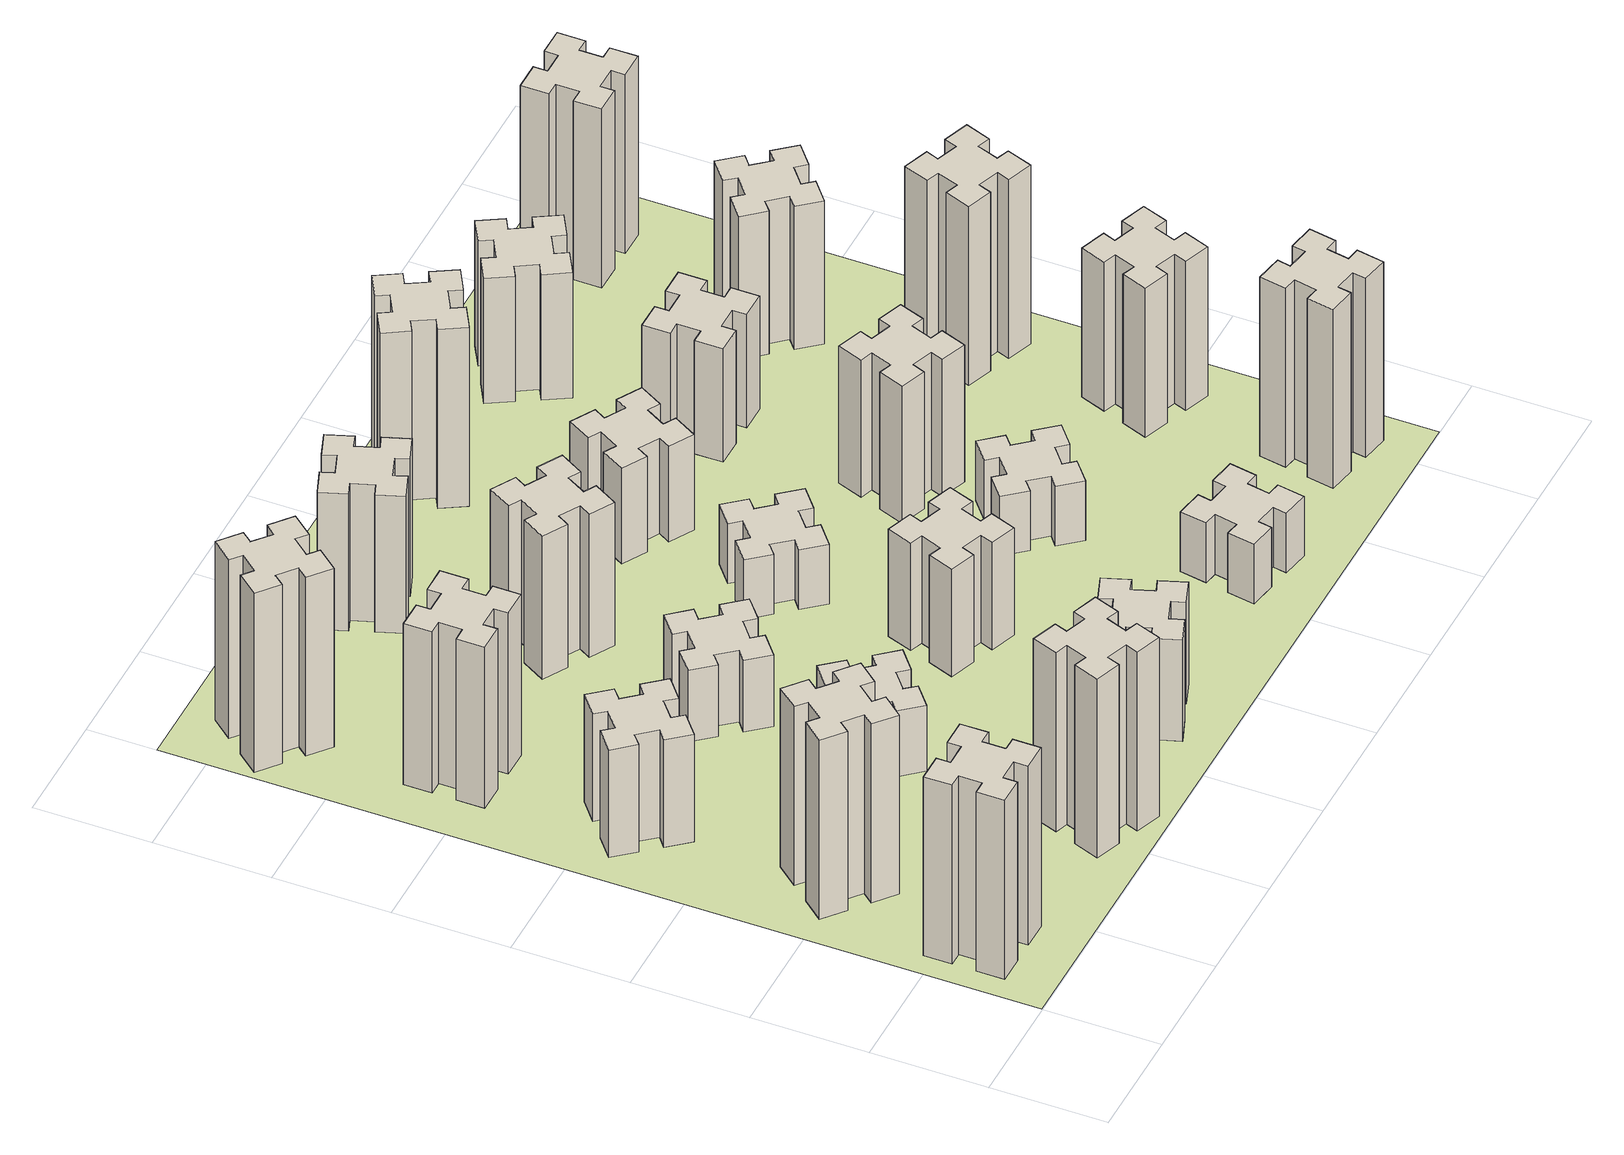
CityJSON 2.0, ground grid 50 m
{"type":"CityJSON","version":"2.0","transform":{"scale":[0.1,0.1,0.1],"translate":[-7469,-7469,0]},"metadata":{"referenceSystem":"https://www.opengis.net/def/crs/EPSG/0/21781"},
"CityObjects":{
"building1":{"type":"Building","attributes":{"class":"1000","function":"1000","usage":"1000","yearOfConstruction":2016,"roofType":"1000","measuredHeight":90,"storeysAboveGround":30,"storeysBelowGround":0},"geometry":[{"type":"Solid","lod":"1","boundaries":[[[[0,1,2,3,4,5,6,7,8,9,10,11,12,13,14,15,16,17,18,19]],[[17,16,20,21]],[[16,15,22,20]],[[15,14,23,22]],[[14,13,24,23]],[[13,12,25,24]],[[12,11,26,25]],[[11,10,27,26]],[[10,9,28,27]],[[9,8,29,28]],[[8,7,30,29]],[[7,6,31,30]],[[6,5,32,31]],[[5,4,33,32]],[[4,3,34,33]],[[3,2,35,34]],[[2,1,36,35]],[[1,0,37,36]],[[0,19,38,37]],[[19,18,39,38]],[[18,17,21,39]],[[24,25,26,27,28,29,30,31,32,33,34,35,36,37,38,39,21,20,22,23]]]]}]},
"building2":{"type":"Building","attributes":{"class":"1000","function":"1000","usage":"1000","yearOfConstruction":2016,"roofType":"1000","measuredHeight":90,"storeysAboveGround":30,"storeysBelowGround":0},"geometry":[{"type":"Solid","lod":"1","boundaries":[[[[40,41,42,43,44,45,46,47,48,49,50,51,52,53,54,55,56,57,58,59]],[[57,56,60,61]],[[56,55,62,60]],[[55,54,63,62]],[[54,53,64,63]],[[53,52,65,64]],[[52,51,66,65]],[[51,50,67,66]],[[50,49,68,67]],[[49,48,69,68]],[[48,47,70,69]],[[47,46,71,70]],[[46,45,72,71]],[[45,44,73,72]],[[44,43,74,73]],[[43,42,75,74]],[[42,41,76,75]],[[41,40,77,76]],[[40,59,78,77]],[[59,58,79,78]],[[58,57,61,79]],[[64,65,66,67,68,69,70,71,72,73,74,75,76,77,78,79,61,60,62,63]]]]}]},
"building3":{"type":"Building","attributes":{"class":"1000","function":"1000","usage":"1000","yearOfConstruction":2016,"roofType":"1000","measuredHeight":54,"storeysAboveGround":30,"storeysBelowGround":0},"geometry":[{"type":"Solid","lod":"1","boundaries":[[[[80,81,82,83,84,85,86,87,88,89,90,91,92,93,94,95,96,97,98,99]],[[97,96,100,101]],[[96,95,102,100]],[[95,94,103,102]],[[94,93,104,103]],[[93,92,105,104]],[[92,91,106,105]],[[91,90,107,106]],[[90,89,108,107]],[[89,88,109,108]],[[88,87,110,109]],[[87,86,111,110]],[[86,85,112,111]],[[85,84,113,112]],[[84,83,114,113]],[[83,82,115,114]],[[82,81,116,115]],[[81,80,117,116]],[[80,99,118,117]],[[99,98,119,118]],[[98,97,101,119]],[[104,105,106,107,108,109,110,111,112,113,114,115,116,117,118,119,101,100,102,103]]]]}]},
"building4":{"type":"Building","attributes":{"class":"1000","function":"1000","usage":"1000","yearOfConstruction":2016,"roofType":"1000","measuredHeight":81,"storeysAboveGround":30,"storeysBelowGround":0},"geometry":[{"type":"Solid","lod":"1","boundaries":[[[[120,121,122,123,124,125,126,127,128,129,130,131,132,133,134,135,136,137,138,139]],[[137,136,140,141]],[[136,135,142,140]],[[135,134,143,142]],[[134,133,144,143]],[[133,132,145,144]],[[132,131,146,145]],[[131,130,147,146]],[[130,129,148,147]],[[129,128,149,148]],[[128,127,150,149]],[[127,126,151,150]],[[126,125,152,151]],[[125,124,153,152]],[[124,123,154,153]],[[123,122,155,154]],[[122,121,156,155]],[[121,120,157,156]],[[120,139,158,157]],[[139,138,159,158]],[[138,137,141,159]],[[144,145,146,147,148,149,150,151,152,153,154,155,156,157,158,159,141,140,142,143]]]]}]},
"building5":{"type":"Building","attributes":{"class":"1000","function":"1000","usage":"1000","yearOfConstruction":2016,"roofType":"1000","measuredHeight":90,"storeysAboveGround":30,"storeysBelowGround":0},"geometry":[{"type":"Solid","lod":"1","boundaries":[[[[160,161,162,163,164,165,166,167,168,169,170,171,172,173,174,175,176,177,178,179]],[[177,176,180,181]],[[176,175,182,180]],[[175,174,183,182]],[[174,173,184,183]],[[173,172,185,184]],[[172,171,186,185]],[[171,170,187,186]],[[170,169,188,187]],[[169,168,189,188]],[[168,167,190,189]],[[167,166,191,190]],[[166,165,192,191]],[[165,164,193,192]],[[164,163,194,193]],[[163,162,195,194]],[[162,161,196,195]],[[161,160,197,196]],[[160,179,198,197]],[[179,178,199,198]],[[178,177,181,199]],[[184,185,186,187,188,189,190,191,192,193,194,195,196,197,198,199,181,180,182,183]]]]}]},
"building6":{"type":"Building","attributes":{"class":"1000","function":"1000","usage":"1000","yearOfConstruction":2016,"roofType":"1000","measuredHeight":90,"storeysAboveGround":30,"storeysBelowGround":0},"geometry":[{"type":"Solid","lod":"1","boundaries":[[[[200,201,202,203,204,205,206,207,208,209,210,211,212,213,214,215,216,217,218,219]],[[217,216,220,221]],[[216,215,222,220]],[[215,214,223,222]],[[214,213,224,223]],[[213,212,225,224]],[[212,211,226,225]],[[211,210,227,226]],[[210,209,228,227]],[[209,208,229,228]],[[208,207,230,229]],[[207,206,231,230]],[[206,205,232,231]],[[205,204,233,232]],[[204,203,234,233]],[[203,202,235,234]],[[202,201,236,235]],[[201,200,237,236]],[[200,219,238,237]],[[219,218,239,238]],[[218,217,221,239]],[[224,225,226,227,228,229,230,231,232,233,234,235,236,237,238,239,221,220,222,223]]]]}]},
"building7":{"type":"Building","attributes":{"class":"1000","function":"1000","usage":"1000","yearOfConstruction":2016,"roofType":"1000","measuredHeight":33,"storeysAboveGround":30,"storeysBelowGround":0},"geometry":[{"type":"Solid","lod":"1","boundaries":[[[[240,241,242,243,244,245,246,247,248,249,250,251,252,253,254,255,256,257,258,259]],[[257,256,260,261]],[[256,255,262,260]],[[255,254,263,262]],[[254,253,264,263]],[[253,252,265,264]],[[252,251,266,265]],[[251,250,267,266]],[[250,249,268,267]],[[249,248,269,268]],[[248,247,270,269]],[[247,246,271,270]],[[246,245,272,271]],[[245,244,273,272]],[[244,243,274,273]],[[243,242,275,274]],[[242,241,276,275]],[[241,240,277,276]],[[240,259,278,277]],[[259,258,279,278]],[[258,257,261,279]],[[264,265,266,267,268,269,270,271,272,273,274,275,276,277,278,279,261,260,262,263]]]]}]},
"building8":{"type":"Building","attributes":{"class":"1000","function":"1000","usage":"1000","yearOfConstruction":2016,"roofType":"1000","measuredHeight":36,"storeysAboveGround":30,"storeysBelowGround":0},"geometry":[{"type":"Solid","lod":"1","boundaries":[[[[280,281,282,283,284,285,286,287,288,289,290,291,292,293,294,295,296,297,298,299]],[[297,296,300,301]],[[296,295,302,300]],[[295,294,303,302]],[[294,293,304,303]],[[293,292,305,304]],[[292,291,306,305]],[[291,290,307,306]],[[290,289,308,307]],[[289,288,309,308]],[[288,287,310,309]],[[287,286,311,310]],[[286,285,312,311]],[[285,284,313,312]],[[284,283,314,313]],[[283,282,315,314]],[[282,281,316,315]],[[281,280,317,316]],[[280,299,318,317]],[[299,298,319,318]],[[298,297,301,319]],[[304,305,306,307,308,309,310,311,312,313,314,315,316,317,318,319,301,300,302,303]]]]}]},
"building9":{"type":"Building","attributes":{"class":"1000","function":"1000","usage":"1000","yearOfConstruction":2016,"roofType":"1000","measuredHeight":51,"storeysAboveGround":30,"storeysBelowGround":0},"geometry":[{"type":"Solid","lod":"1","boundaries":[[[[320,321,322,323,324,325,326,327,328,329,330,331,332,333,334,335,336,337,338,339]],[[337,336,340,341]],[[336,335,342,340]],[[335,334,343,342]],[[334,333,344,343]],[[333,332,345,344]],[[332,331,346,345]],[[331,330,347,346]],[[330,329,348,347]],[[329,328,349,348]],[[328,327,350,349]],[[327,326,351,350]],[[326,325,352,351]],[[325,324,353,352]],[[324,323,354,353]],[[323,322,355,354]],[[322,321,356,355]],[[321,320,357,356]],[[320,339,358,357]],[[339,338,359,358]],[[338,337,341,359]],[[344,345,346,347,348,349,350,351,352,353,354,355,356,357,358,359,341,340,342,343]]]]}]},
"building10":{"type":"Building","attributes":{"class":"1000","function":"1000","usage":"1000","yearOfConstruction":2016,"roofType":"1000","measuredHeight":72,"storeysAboveGround":30,"storeysBelowGround":0},"geometry":[{"type":"Solid","lod":"1","boundaries":[[[[360,361,362,363,364,365,366,367,368,369,370,371,372,373,374,375,376,377,378,379]],[[377,376,380,381]],[[376,375,382,380]],[[375,374,383,382]],[[374,373,384,383]],[[373,372,385,384]],[[372,371,386,385]],[[371,370,387,386]],[[370,369,388,387]],[[369,368,389,388]],[[368,367,390,389]],[[367,366,391,390]],[[366,365,392,391]],[[365,364,393,392]],[[364,363,394,393]],[[363,362,395,394]],[[362,361,396,395]],[[361,360,397,396]],[[360,379,398,397]],[[379,378,399,398]],[[378,377,381,399]],[[384,385,386,387,388,389,390,391,392,393,394,395,396,397,398,399,381,380,382,383]]]]}]},
"building11":{"type":"Building","attributes":{"class":"1000","function":"1000","usage":"1000","yearOfConstruction":2016,"roofType":"1000","measuredHeight":69,"storeysAboveGround":30,"storeysBelowGround":0},"geometry":[{"type":"Solid","lod":"1","boundaries":[[[[400,401,402,403,404,405,406,407,408,409,410,411,412,413,414,415,416,417,418,419]],[[417,416,420,421]],[[416,415,422,420]],[[415,414,423,422]],[[414,413,424,423]],[[413,412,425,424]],[[412,411,426,425]],[[411,410,427,426]],[[410,409,428,427]],[[409,408,429,428]],[[408,407,430,429]],[[407,406,431,430]],[[406,405,432,431]],[[405,404,433,432]],[[404,403,434,433]],[[403,402,435,434]],[[402,401,436,435]],[[401,400,437,436]],[[400,419,438,437]],[[419,418,439,438]],[[418,417,421,439]],[[424,425,426,427,428,429,430,431,432,433,434,435,436,437,438,439,421,420,422,423]]]]}]},
"building12":{"type":"Building","attributes":{"class":"1000","function":"1000","usage":"1000","yearOfConstruction":2016,"roofType":"1000","measuredHeight":54,"storeysAboveGround":30,"storeysBelowGround":0},"geometry":[{"type":"Solid","lod":"1","boundaries":[[[[440,441,442,443,444,445,446,447,448,449,450,451,452,453,454,455,456,457,458,459]],[[457,456,460,461]],[[456,455,462,460]],[[455,454,463,462]],[[454,453,464,463]],[[453,452,465,464]],[[452,451,466,465]],[[451,450,467,466]],[[450,449,468,467]],[[449,448,469,468]],[[448,447,470,469]],[[447,446,471,470]],[[446,445,472,471]],[[445,444,473,472]],[[444,443,474,473]],[[443,442,475,474]],[[442,441,476,475]],[[441,440,477,476]],[[440,459,478,477]],[[459,458,479,478]],[[458,457,461,479]],[[464,465,466,467,468,469,470,471,472,473,474,475,476,477,478,479,461,460,462,463]]]]}]},
"building13":{"type":"Building","attributes":{"class":"1000","function":"1000","usage":"1000","yearOfConstruction":2016,"roofType":"1000","measuredHeight":30,"storeysAboveGround":30,"storeysBelowGround":0},"geometry":[{"type":"Solid","lod":"1","boundaries":[[[[480,481,482,483,484,485,486,487,488,489,490,491,492,493,494,495,496,497,498,499]],[[497,496,500,501]],[[496,495,502,500]],[[495,494,503,502]],[[494,493,504,503]],[[493,492,505,504]],[[492,491,506,505]],[[491,490,507,506]],[[490,489,508,507]],[[489,488,509,508]],[[488,487,510,509]],[[487,486,511,510]],[[486,485,512,511]],[[485,484,513,512]],[[484,483,514,513]],[[483,482,515,514]],[[482,481,516,515]],[[481,480,517,516]],[[480,499,518,517]],[[499,498,519,518]],[[498,497,501,519]],[[504,505,506,507,508,509,510,511,512,513,514,515,516,517,518,519,501,500,502,503]]]]}]},
"building14":{"type":"Building","attributes":{"class":"1000","function":"1000","usage":"1000","yearOfConstruction":2016,"roofType":"1000","measuredHeight":48,"storeysAboveGround":30,"storeysBelowGround":0},"geometry":[{"type":"Solid","lod":"1","boundaries":[[[[520,521,522,523,524,525,526,527,528,529,530,531,532,533,534,535,536,537,538,539]],[[537,536,540,541]],[[536,535,542,540]],[[535,534,543,542]],[[534,533,544,543]],[[533,532,545,544]],[[532,531,546,545]],[[531,530,547,546]],[[530,529,548,547]],[[529,528,549,548]],[[528,527,550,549]],[[527,526,551,550]],[[526,525,552,551]],[[525,524,553,552]],[[524,523,554,553]],[[523,522,555,554]],[[522,521,556,555]],[[521,520,557,556]],[[520,539,558,557]],[[539,538,559,558]],[[538,537,541,559]],[[544,545,546,547,548,549,550,551,552,553,554,555,556,557,558,559,541,540,542,543]]]]}]},
"building15":{"type":"Building","attributes":{"class":"1000","function":"1000","usage":"1000","yearOfConstruction":2016,"roofType":"1000","measuredHeight":30,"storeysAboveGround":30,"storeysBelowGround":0},"geometry":[{"type":"Solid","lod":"1","boundaries":[[[[560,561,562,563,564,565,566,567,568,569,570,571,572,573,574,575,576,577,578,579]],[[577,576,580,581]],[[576,575,582,580]],[[575,574,583,582]],[[574,573,584,583]],[[573,572,585,584]],[[572,571,586,585]],[[571,570,587,586]],[[570,569,588,587]],[[569,568,589,588]],[[568,567,590,589]],[[567,566,591,590]],[[566,565,592,591]],[[565,564,593,592]],[[564,563,594,593]],[[563,562,595,594]],[[562,561,596,595]],[[561,560,597,596]],[[560,579,598,597]],[[579,578,599,598]],[[578,577,581,599]],[[584,585,586,587,588,589,590,591,592,593,594,595,596,597,598,599,581,580,582,583]]]]}]},
"building16":{"type":"Building","attributes":{"class":"1000","function":"1000","usage":"1000","yearOfConstruction":2016,"roofType":"1000","measuredHeight":90,"storeysAboveGround":30,"storeysBelowGround":0},"geometry":[{"type":"Solid","lod":"1","boundaries":[[[[600,601,602,603,604,605,606,607,608,609,610,611,612,613,614,615,616,617,618,619]],[[617,616,620,621]],[[616,615,622,620]],[[615,614,623,622]],[[614,613,624,623]],[[613,612,625,624]],[[612,611,626,625]],[[611,610,627,626]],[[610,609,628,627]],[[609,608,629,628]],[[608,607,630,629]],[[607,606,631,630]],[[606,605,632,631]],[[605,604,633,632]],[[604,603,634,633]],[[603,602,635,634]],[[602,601,636,635]],[[601,600,637,636]],[[600,619,638,637]],[[619,618,639,638]],[[618,617,621,639]],[[624,625,626,627,628,629,630,631,632,633,634,635,636,637,638,639,621,620,622,623]]]]}]},
"building17":{"type":"Building","attributes":{"class":"1000","function":"1000","usage":"1000","yearOfConstruction":2016,"roofType":"1000","measuredHeight":30,"storeysAboveGround":30,"storeysBelowGround":0},"geometry":[{"type":"Solid","lod":"1","boundaries":[[[[640,641,642,643,644,645,646,647,648,649,650,651,652,653,654,655,656,657,658,659]],[[657,656,660,661]],[[656,655,662,660]],[[655,654,663,662]],[[654,653,664,663]],[[653,652,665,664]],[[652,651,666,665]],[[651,650,667,666]],[[650,649,668,667]],[[649,648,669,668]],[[648,647,670,669]],[[647,646,671,670]],[[646,645,672,671]],[[645,644,673,672]],[[644,643,674,673]],[[643,642,675,674]],[[642,641,676,675]],[[641,640,677,676]],[[640,659,678,677]],[[659,658,679,678]],[[658,657,661,679]],[[664,665,666,667,668,669,670,671,672,673,674,675,676,677,678,679,661,660,662,663]]]]}]},
"building18":{"type":"Building","attributes":{"class":"1000","function":"1000","usage":"1000","yearOfConstruction":2016,"roofType":"1000","measuredHeight":69,"storeysAboveGround":30,"storeysBelowGround":0},"geometry":[{"type":"Solid","lod":"1","boundaries":[[[[680,681,682,683,684,685,686,687,688,689,690,691,692,693,694,695,696,697,698,699]],[[697,696,700,701]],[[696,695,702,700]],[[695,694,703,702]],[[694,693,704,703]],[[693,692,705,704]],[[692,691,706,705]],[[691,690,707,706]],[[690,689,708,707]],[[689,688,709,708]],[[688,687,710,709]],[[687,686,711,710]],[[686,685,712,711]],[[685,684,713,712]],[[684,683,714,713]],[[683,682,715,714]],[[682,681,716,715]],[[681,680,717,716]],[[680,699,718,717]],[[699,698,719,718]],[[698,697,701,719]],[[704,705,706,707,708,709,710,711,712,713,714,715,716,717,718,719,701,700,702,703]]]]}]},
"building19":{"type":"Building","attributes":{"class":"1000","function":"1000","usage":"1000","yearOfConstruction":2016,"roofType":"1000","measuredHeight":57,"storeysAboveGround":30,"storeysBelowGround":0},"geometry":[{"type":"Solid","lod":"1","boundaries":[[[[720,721,722,723,724,725,726,727,728,729,730,731,732,733,734,735,736,737,738,739]],[[737,736,740,741]],[[736,735,742,740]],[[735,734,743,742]],[[734,733,744,743]],[[733,732,745,744]],[[732,731,746,745]],[[731,730,747,746]],[[730,729,748,747]],[[729,728,749,748]],[[728,727,750,749]],[[727,726,751,750]],[[726,725,752,751]],[[725,724,753,752]],[[724,723,754,753]],[[723,722,755,754]],[[722,721,756,755]],[[721,720,757,756]],[[720,739,758,757]],[[739,738,759,758]],[[738,737,741,759]],[[744,745,746,747,748,749,750,751,752,753,754,755,756,757,758,759,741,740,742,743]]]]}]},
"building20":{"type":"Building","attributes":{"class":"1000","function":"1000","usage":"1000","yearOfConstruction":2016,"roofType":"1000","measuredHeight":90,"storeysAboveGround":30,"storeysBelowGround":0},"geometry":[{"type":"Solid","lod":"1","boundaries":[[[[760,761,762,763,764,765,766,767,768,769,770,771,772,773,774,775,776,777,778,779]],[[777,776,780,781]],[[776,775,782,780]],[[775,774,783,782]],[[774,773,784,783]],[[773,772,785,784]],[[772,771,786,785]],[[771,770,787,786]],[[770,769,788,787]],[[769,768,789,788]],[[768,767,790,789]],[[767,766,791,790]],[[766,765,792,791]],[[765,764,793,792]],[[764,763,794,793]],[[763,762,795,794]],[[762,761,796,795]],[[761,760,797,796]],[[760,779,798,797]],[[779,778,799,798]],[[778,777,781,799]],[[784,785,786,787,788,789,790,791,792,793,794,795,796,797,798,799,781,780,782,783]]]]}]},
"building21":{"type":"Building","attributes":{"class":"1000","function":"1000","usage":"1000","yearOfConstruction":2016,"roofType":"1000","measuredHeight":63,"storeysAboveGround":30,"storeysBelowGround":0},"geometry":[{"type":"Solid","lod":"1","boundaries":[[[[800,801,802,803,804,805,806,807,808,809,810,811,812,813,814,815,816,817,818,819]],[[817,816,820,821]],[[816,815,822,820]],[[815,814,823,822]],[[814,813,824,823]],[[813,812,825,824]],[[812,811,826,825]],[[811,810,827,826]],[[810,809,828,827]],[[809,808,829,828]],[[808,807,830,829]],[[807,806,831,830]],[[806,805,832,831]],[[805,804,833,832]],[[804,803,834,833]],[[803,802,835,834]],[[802,801,836,835]],[[801,800,837,836]],[[800,819,838,837]],[[819,818,839,838]],[[818,817,821,839]],[[824,825,826,827,828,829,830,831,832,833,834,835,836,837,838,839,821,820,822,823]]]]}]},
"building22":{"type":"Building","attributes":{"class":"1000","function":"1000","usage":"1000","yearOfConstruction":2016,"roofType":"1000","measuredHeight":75,"storeysAboveGround":30,"storeysBelowGround":0},"geometry":[{"type":"Solid","lod":"1","boundaries":[[[[840,841,842,843,844,845,846,847,848,849,850,851,852,853,854,855,856,857,858,859]],[[857,856,860,861]],[[856,855,862,860]],[[855,854,863,862]],[[854,853,864,863]],[[853,852,865,864]],[[852,851,866,865]],[[851,850,867,866]],[[850,849,868,867]],[[849,848,869,868]],[[848,847,870,869]],[[847,846,871,870]],[[846,845,872,871]],[[845,844,873,872]],[[844,843,874,873]],[[843,842,875,874]],[[842,841,876,875]],[[841,840,877,876]],[[840,859,878,877]],[[859,858,879,878]],[[858,857,861,879]],[[864,865,866,867,868,869,870,871,872,873,874,875,876,877,878,879,861,860,862,863]]]]}]},
"building23":{"type":"Building","attributes":{"class":"1000","function":"1000","usage":"1000","yearOfConstruction":2016,"roofType":"1000","measuredHeight":90,"storeysAboveGround":30,"storeysBelowGround":0},"geometry":[{"type":"Solid","lod":"1","boundaries":[[[[880,881,882,883,884,885,886,887,888,889,890,891,892,893,894,895,896,897,898,899]],[[897,896,900,901]],[[896,895,902,900]],[[895,894,903,902]],[[894,893,904,903]],[[893,892,905,904]],[[892,891,906,905]],[[891,890,907,906]],[[890,889,908,907]],[[889,888,909,908]],[[888,887,910,909]],[[887,886,911,910]],[[886,885,912,911]],[[885,884,913,912]],[[884,883,914,913]],[[883,882,915,914]],[[882,881,916,915]],[[881,880,917,916]],[[880,899,918,917]],[[899,898,919,918]],[[898,897,901,919]],[[904,905,906,907,908,909,910,911,912,913,914,915,916,917,918,919,901,900,902,903]]]]}]},
"building24":{"type":"Building","attributes":{"class":"1000","function":"1000","usage":"1000","yearOfConstruction":2016,"roofType":"1000","measuredHeight":72,"storeysAboveGround":30,"storeysBelowGround":0},"geometry":[{"type":"Solid","lod":"1","boundaries":[[[[920,921,922,923,924,925,926,927,928,929,930,931,932,933,934,935,936,937,938,939]],[[937,936,940,941]],[[936,935,942,940]],[[935,934,943,942]],[[934,933,944,943]],[[933,932,945,944]],[[932,931,946,945]],[[931,930,947,946]],[[930,929,948,947]],[[929,928,949,948]],[[928,927,950,949]],[[927,926,951,950]],[[926,925,952,951]],[[925,924,953,952]],[[924,923,954,953]],[[923,922,955,954]],[[922,921,956,955]],[[921,920,957,956]],[[920,939,958,957]],[[939,938,959,958]],[[938,937,941,959]],[[944,945,946,947,948,949,950,951,952,953,954,955,956,957,958,959,941,940,942,943]]]]}]},
"building25":{"type":"Building","attributes":{"class":"1000","function":"1000","usage":"1000","yearOfConstruction":2016,"roofType":"1000","measuredHeight":90,"storeysAboveGround":30,"storeysBelowGround":0},"geometry":[{"type":"Solid","lod":"1","boundaries":[[[[960,961,962,963,964,965,966,967,968,969,970,971,972,973,974,975,976,977,978,979]],[[977,976,980,981]],[[976,975,982,980]],[[975,974,983,982]],[[974,973,984,983]],[[973,972,985,984]],[[972,971,986,985]],[[971,970,987,986]],[[970,969,988,987]],[[969,968,989,988]],[[968,967,990,989]],[[967,966,991,990]],[[966,965,992,991]],[[965,964,993,992]],[[964,963,994,993]],[[963,962,995,994]],[[962,961,996,995]],[[961,960,997,996]],[[960,979,998,997]],[[979,978,999,998]],[[978,977,981,999]],[[984,985,986,987,988,989,990,991,992,993,994,995,996,997,998,999,981,980,982,983]]]]}]},
"landuse1":{"type":"LandUse","attributes":{"name":"plot1","function":"1010"},"geometry":[{"type":"MultiSurface","lod":"1","boundaries":[[[1000,1001,1002,1003]]]}]}
},
"vertices":[
[165,425,0],[165,325,0],[105,325,0],[105,205,0],[225,205,0],[225,265,0],[325,265,0],[325,205,0],[445,205,0],[445,325,0],[385,325,0],[385,425,0],[445,425,0],[445,545,0],[325,545,0],[325,485,0],[225,485,0],[225,545,0],[105,545,0],[105,425,0],[225,485,900],[225,545,900],[325,485,900],[325,545,900],[445,545,900],[445,425,900],[385,425,900],[385,325,900],[445,325,900],[445,205,900],[325,205,900],[325,265,900],[225,265,900],[225,205,900],[105,205,900],[105,325,900],[165,325,900],[165,425,900],[105,425,900],[105,545,900],
[484,1067,0],[408,1132,0],[446,1178,0],[354,1255,0],[277,1163,0],[323,1124,0],[259,1048,0],[213,1086,0],[136,994,0],[228,917,0],[266,963,0],[343,899,0],[304,853,0],[396,776,0],[473,868,0],[427,906,0],[492,983,0],[538,944,0],[615,1036,0],[523,1113,0],[492,983,900],[538,944,900],[427,906,900],[473,868,900],[396,776,900],[304,853,900],[343,899,900],[266,963,900],[228,917,900],[136,994,900],[213,1086,900],[259,1048,900],[323,1124,900],[277,1163,900],[354,1255,900],[446,1178,900],[408,1132,900],[484,1067,900],[523,1113,900],[615,1036,900],
[492,1888,0],[427,1964,0],[473,2003,0],[396,2095,0],[304,2018,0],[343,1972,0],[266,1907,0],[228,1953,0],[136,1876,0],[213,1784,0],[259,1823,0],[323,1746,0],[277,1708,0],[354,1616,0],[446,1693,0],[408,1739,0],[484,1803,0],[523,1757,0],[615,1834,0],[538,1926,0],[484,1803,540],[523,1757,540],[408,1739,540],[446,1693,540],[354,1616,540],[277,1708,540],[323,1746,540],[259,1823,540],[213,1784,540],[136,1876,540],[228,1953,540],[266,1907,540],[343,1972,540],[304,2018,540],[396,2095,540],[473,2003,540],[427,1964,540],[492,1888,540],[538,1926,540],[615,1834,540],
[485,2545,0],[485,2645,0],[545,2645,0],[545,2765,0],[425,2765,0],[425,2705,0],[325,2705,0],[325,2765,0],[205,2765,0],[205,2645,0],[265,2645,0],[265,2545,0],[205,2545,0],[205,2425,0],[325,2425,0],[325,2485,0],[425,2485,0],[425,2425,0],[545,2425,0],[545,2545,0],[425,2485,810],[425,2425,810],[325,2485,810],[325,2425,810],[205,2425,810],[205,2545,810],[265,2545,810],[265,2645,810],[205,2645,810],[205,2765,810],[325,2765,810],[325,2705,810],[425,2705,810],[425,2765,810],[545,2765,810],[545,2645,810],[485,2645,810],[485,2545,810],[545,2545,810],[545,2425,810],
[1029,360,0],[995,266,0],[939,287,0],[897,174,0],[1010,133,0],[1031,189,0],[1125,155,0],[1104,99,0],[1217,57,0],[1258,170,0],[1202,191,0],[1236,285,0],[1292,264,0],[1333,377,0],[1220,418,0],[1200,362,0],[1106,396,0],[1127,452,0],[1014,493,0],[973,380,0],[1106,396,900],[1127,452,900],[1200,362,900],[1220,418,900],[1333,377,900],[1292,264,900],[1236,285,900],[1202,191,900],[1258,170,900],[1217,57,900],[1104,99,900],[1125,155,900],[1031,189,900],[1010,133,900],[897,174,900],[939,287,900],[995,266,900],[1029,360,900],[973,380,900],[1014,493,900],
[384,3387,0],[308,3452,0],[346,3498,0],[254,3575,0],[177,3483,0],[223,3444,0],[159,3368,0],[113,3406,0],[36,3314,0],[128,3237,0],[166,3283,0],[243,3219,0],[204,3173,0],[296,3096,0],[373,3188,0],[327,3226,0],[392,3303,0],[438,3264,0],[515,3356,0],[423,3433,0],[392,3303,900],[438,3264,900],[327,3226,900],[373,3188,900],[296,3096,900],[204,3173,900],[243,3219,900],[166,3283,900],[128,3237,900],[36,3314,900],[113,3406,900],[159,3368,900],[223,3444,900],[177,3483,900],[254,3575,900],[346,3498,900],[308,3452,900],[384,3387,900],[423,3433,900],[515,3356,900],
[1083,1332,0],[1006,1267,0],[968,1313,0],[876,1236,0],[953,1144,0],[999,1183,0],[1063,1106,0],[1017,1068,0],[1094,976,0],[1186,1053,0],[1148,1099,0],[1224,1163,0],[1263,1117,0],[1355,1194,0],[1278,1286,0],[1232,1248,0],[1167,1324,0],[1213,1363,0],[1136,1455,0],[1044,1378,0],[1167,1324,330],[1213,1363,330],[1232,1248,330],[1278,1286,330],[1355,1194,330],[1263,1117,330],[1224,1163,330],[1148,1099,330],[1186,1053,330],[1094,976,330],[1017,1068,330],[1063,1106,330],[999,1183,330],[953,1144,330],[876,1236,330],[968,1313,330],[1006,1267,330],[1083,1332,330],[1044,1378,330],[1136,1455,330],
[1083,1972,0],[1006,1907,0],[968,1953,0],[876,1876,0],[953,1784,0],[999,1823,0],[1063,1746,0],[1017,1708,0],[1094,1616,0],[1186,1693,0],[1148,1739,0],[1224,1803,0],[1263,1757,0],[1355,1834,0],[1278,1926,0],[1232,1888,0],[1167,1964,0],[1213,2003,0],[1136,2095,0],[1044,2018,0],[1167,1964,360],[1213,2003,360],[1232,1888,360],[1278,1926,360],[1355,1834,360],[1263,1757,360],[1224,1803,360],[1148,1739,360],[1186,1693,360],[1094,1616,360],[1017,1708,360],[1063,1746,360],[999,1823,360],[953,1784,360],[876,1876,360],[968,1953,360],[1006,1907,360],[1083,1972,360],[1044,2018,360],[1136,2095,360],
[1765,496,0],[1671,462,0],[1650,518,0],[1537,477,0],[1579,364,0],[1635,385,0],[1669,291,0],[1613,270,0],[1654,157,0],[1767,199,0],[1746,255,0],[1840,289,0],[1860,233,0],[1973,274,0],[1932,387,0],[1876,366,0],[1842,460,0],[1898,480,0],[1857,593,0],[1744,552,0],[1842,460,510],[1898,480,510],[1876,366,510],[1932,387,510],[1973,274,510],[1860,233,510],[1840,289,510],[1746,255,510],[1767,199,510],[1654,157,510],[1613,270,510],[1669,291,510],[1635,385,510],[1579,364,510],[1537,477,510],[1650,518,510],[1671,462,510],[1765,496,510],[1744,552,510],[1857,593,510],
[1314,2666,0],[1227,2716,0],[1257,2768,0],[1153,2828,0],[1093,2724,0],[1145,2694,0],[1095,2607,0],[1043,2637,0],[983,2533,0],[1087,2473,0],[1117,2525,0],[1204,2475,0],[1174,2423,0],[1278,2363,0],[1338,2467,0],[1286,2497,0],[1336,2584,0],[1388,2554,0],[1448,2658,0],[1344,2718,0],[1336,2584,720],[1388,2554,720],[1286,2497,720],[1338,2467,720],[1278,2363,720],[1174,2423,720],[1204,2475,720],[1117,2525,720],[1087,2473,720],[983,2533,720],[1043,2637,720],[1095,2607,720],[1145,2694,720],[1093,2724,720],[1153,2828,720],[1257,2768,720],[1227,2716,720],[1314,2666,720],[1344,2718,720],[1448,2658,720],
[1125,3456,0],[1031,3422,0],[1010,3478,0],[897,3437,0],[939,3324,0],[995,3345,0],[1029,3251,0],[973,3230,0],[1014,3117,0],[1127,3159,0],[1106,3215,0],[1200,3249,0],[1220,3193,0],[1333,3234,0],[1292,3347,0],[1236,3326,0],[1202,3420,0],[1258,3440,0],[1217,3553,0],[1104,3512,0],[1202,3420,690],[1258,3440,690],[1236,3326,690],[1292,3347,690],[1333,3234,690],[1220,3193,690],[1200,3249,690],[1106,3215,690],[1127,3159,690],[1014,3117,690],[973,3230,690],[1029,3251,690],[995,3345,690],[939,3324,690],[897,3437,690],[1010,3478,690],[1031,3422,690],[1125,3456,690],[1104,3512,690],[1217,3553,690],
[1769,1300,0],[1735,1206,0],[1679,1227,0],[1637,1114,0],[1750,1073,0],[1771,1129,0],[1865,1095,0],[1844,1039,0],[1957,997,0],[1998,1110,0],[1942,1131,0],[1976,1225,0],[2032,1204,0],[2073,1317,0],[1960,1358,0],[1940,1302,0],[1846,1336,0],[1867,1392,0],[1754,1433,0],[1713,1320,0],[1846,1336,540],[1867,1392,540],[1940,1302,540],[1960,1358,540],[2073,1317,540],[2032,1204,540],[1976,1225,540],[1942,1131,540],[1998,1110,540],[1957,997,540],[1844,1039,540],[1865,1095,540],[1771,1129,540],[1750,1073,540],[1637,1114,540],[1679,1227,540],[1735,1206,540],[1769,1300,540],[1713,1320,540],[1754,1433,540],
[1972,1988,0],[1907,2064,0],[1953,2103,0],[1876,2195,0],[1784,2118,0],[1823,2072,0],[1746,2007,0],[1708,2053,0],[1616,1976,0],[1693,1884,0],[1739,1923,0],[1803,1846,0],[1757,1808,0],[1834,1716,0],[1926,1793,0],[1888,1839,0],[1964,1903,0],[2003,1857,0],[2095,1934,0],[2018,2026,0],[1964,1903,300],[2003,1857,300],[1888,1839,300],[1926,1793,300],[1834,1716,300],[1757,1808,300],[1803,1846,300],[1739,1923,300],[1693,1884,300],[1616,1976,300],[1708,2053,300],[1746,2007,300],[1823,2072,300],[1784,2118,300],[1876,2195,300],[1953,2103,300],[1907,2064,300],[1972,1988,300],[2018,2026,300],[2095,1934,300],
[2026,2497,0],[2076,2584,0],[2128,2554,0],[2188,2658,0],[2084,2718,0],[2054,2666,0],[1967,2716,0],[1997,2768,0],[1893,2828,0],[1833,2724,0],[1885,2694,0],[1835,2607,0],[1783,2637,0],[1723,2533,0],[1827,2473,0],[1857,2525,0],[1944,2475,0],[1914,2423,0],[2018,2363,0],[2078,2467,0],[1944,2475,480],[1914,2423,480],[1857,2525,480],[1827,2473,480],[1723,2533,480],[1783,2637,480],[1835,2607,480],[1885,2694,480],[1833,2724,480],[1893,2828,480],[1997,2768,480],[1967,2716,480],[2054,2666,480],[2084,2718,480],[2188,2658,480],[2128,2554,480],[2076,2584,480],[2026,2497,480],[2078,2467,480],[2018,2363,480],
[2596,444,0],[2578,345,0],[2519,356,0],[2498,237,0],[2617,217,0],[2627,276,0],[2725,258,0],[2715,199,0],[2833,178,0],[2854,297,0],[2795,307,0],[2812,405,0],[2871,395,0],[2892,513,0],[2774,534,0],[2764,475,0],[2665,492,0],[2676,551,0],[2557,572,0],[2537,454,0],[2665,492,300],[2676,551,300],[2764,475,300],[2774,534,300],[2892,513,300],[2871,395,300],[2812,405,300],[2795,307,300],[2854,297,300],[2833,178,300],[2715,199,300],[2725,258,300],[2627,276,300],[2617,217,300],[2498,237,300],[2519,356,300],[2578,345,300],[2596,444,300],[2537,454,300],[2557,572,300],
[1844,3556,0],[1757,3506,0],[1727,3558,0],[1623,3498,0],[1683,3394,0],[1735,3424,0],[1785,3337,0],[1733,3307,0],[1793,3203,0],[1897,3263,0],[1867,3315,0],[1954,3365,0],[1984,3313,0],[2088,3373,0],[2028,3477,0],[1976,3447,0],[1926,3534,0],[1978,3564,0],[1918,3668,0],[1814,3608,0],[1926,3534,900],[1978,3564,900],[1976,3447,900],[2028,3477,900],[2088,3373,900],[1984,3313,900],[1954,3365,900],[1867,3315,900],[1897,3263,900],[1793,3203,900],[1733,3307,900],[1785,3337,900],[1735,3424,900],[1683,3394,900],[1623,3498,900],[1727,3558,900],[1757,3506,900],[1844,3556,900],[1814,3608,900],[1918,3668,900],
[2628,1099,0],[2704,1163,0],[2743,1117,0],[2835,1194,0],[2758,1286,0],[2712,1248,0],[2647,1324,0],[2693,1363,0],[2616,1455,0],[2524,1378,0],[2563,1332,0],[2486,1267,0],[2448,1313,0],[2356,1236,0],[2433,1144,0],[2479,1183,0],[2543,1106,0],[2497,1068,0],[2574,976,0],[2666,1053,0],[2543,1106,300],[2497,1068,300],[2479,1183,300],[2433,1144,300],[2356,1236,300],[2448,1313,300],[2486,1267,300],[2563,1332,300],[2524,1378,300],[2616,1455,300],[2693,1363,300],[2647,1324,300],[2712,1248,300],[2758,1286,300],[2835,1194,300],[2743,1117,300],[2704,1163,300],[2628,1099,300],[2666,1053,300],[2574,976,300],
[2682,1671,0],[2716,1765,0],[2772,1744,0],[2813,1857,0],[2700,1898,0],[2680,1842,0],[2586,1876,0],[2607,1932,0],[2494,1973,0],[2453,1860,0],[2509,1840,0],[2475,1746,0],[2419,1767,0],[2377,1654,0],[2490,1613,0],[2511,1669,0],[2605,1635,0],[2584,1579,0],[2697,1537,0],[2738,1650,0],[2605,1635,690],[2584,1579,690],[2511,1669,690],[2490,1613,690],[2377,1654,690],[2419,1767,690],[2475,1746,690],[2509,1840,690],[2453,1860,690],[2494,1973,690],[2607,1932,690],[2586,1876,690],[2680,1842,690],[2700,1898,690],[2813,1857,690],[2772,1744,690],[2716,1765,690],[2682,1671,690],[2738,1650,690],[2697,1537,690],
[2645,2705,0],[2545,2705,0],[2545,2765,0],[2425,2765,0],[2425,2645,0],[2485,2645,0],[2485,2545,0],[2425,2545,0],[2425,2425,0],[2545,2425,0],[2545,2485,0],[2645,2485,0],[2645,2425,0],[2765,2425,0],[2765,2545,0],[2705,2545,0],[2705,2645,0],[2765,2645,0],[2765,2765,0],[2645,2765,0],[2705,2645,570],[2765,2645,570],[2705,2545,570],[2765,2545,570],[2765,2425,570],[2645,2425,570],[2645,2485,570],[2545,2485,570],[2545,2425,570],[2425,2425,570],[2425,2545,570],[2485,2545,570],[2485,2645,570],[2425,2645,570],[2425,2765,570],[2545,2765,570],[2545,2705,570],[2645,2705,570],[2645,2765,570],[2765,2765,570],
[3504,475,0],[3405,492,0],[3416,551,0],[3297,572,0],[3277,454,0],[3336,444,0],[3318,345,0],[3259,356,0],[3238,237,0],[3357,217,0],[3367,276,0],[3465,258,0],[3455,199,0],[3573,178,0],[3594,297,0],[3535,307,0],[3552,405,0],[3611,395,0],[3632,513,0],[3514,534,0],[3552,405,900],[3611,395,900],[3535,307,900],[3594,297,900],[3573,178,900],[3455,199,900],[3465,258,900],[3367,276,900],[3357,217,900],[3238,237,900],[3259,356,900],[3318,345,900],[3336,444,900],[3277,454,900],[3297,572,900],[3416,551,900],[3405,492,900],[3504,475,900],[3514,534,900],[3632,513,900],
[2716,3347,0],[2666,3434,0],[2718,3464,0],[2658,3568,0],[2554,3508,0],[2584,3456,0],[2497,3406,0],[2467,3458,0],[2363,3398,0],[2423,3294,0],[2475,3324,0],[2525,3237,0],[2473,3207,0],[2533,3103,0],[2637,3163,0],[2607,3215,0],[2694,3265,0],[2724,3213,0],[2828,3273,0],[2768,3377,0],[2694,3265,630],[2724,3213,630],[2607,3215,630],[2637,3163,630],[2533,3103,630],[2473,3207,630],[2525,3237,630],[2475,3324,630],[2423,3294,630],[2363,3398,630],[2467,3458,630],[2497,3406,630],[2584,3456,630],[2554,3508,630],[2658,3568,630],[2718,3464,630],[2666,3434,630],[2716,3347,630],[2768,3377,630],[2828,3273,630],
[3351,1029,0],[3445,995,0],[3424,939,0],[3537,897,0],[3578,1010,0],[3522,1031,0],[3556,1125,0],[3612,1104,0],[3653,1217,0],[3540,1258,0],[3520,1202,0],[3426,1236,0],[3447,1292,0],[3334,1333,0],[3293,1220,0],[3349,1200,0],[3315,1106,0],[3259,1127,0],[3217,1014,0],[3330,973,0],[3315,1106,750],[3259,1127,750],[3349,1200,750],[3293,1220,750],[3334,1333,750],[3447,1292,750],[3426,1236,750],[3520,1202,750],[3540,1258,750],[3653,1217,750],[3612,1104,750],[3556,1125,750],[3522,1031,750],[3578,1010,750],[3537,897,750],[3424,939,750],[3445,995,750],[3351,1029,750],[3330,973,750],[3217,1014,750],
[3520,1942,0],[3426,1976,0],[3447,2032,0],[3334,2073,0],[3293,1960,0],[3349,1940,0],[3315,1846,0],[3259,1867,0],[3217,1754,0],[3330,1713,0],[3351,1769,0],[3445,1735,0],[3424,1679,0],[3537,1637,0],[3578,1750,0],[3522,1771,0],[3556,1865,0],[3612,1844,0],[3653,1957,0],[3540,1998,0],[3556,1865,900],[3612,1844,900],[3522,1771,900],[3578,1750,900],[3537,1637,900],[3424,1679,900],[3445,1735,900],[3351,1769,900],[3330,1713,900],[3217,1754,900],[3259,1867,900],[3315,1846,900],[3349,1940,900],[3293,1960,900],[3334,2073,900],[3447,2032,900],[3426,1976,900],[3520,1942,900],[3540,1998,900],[3653,1957,900],
[3119,2563,0],[3183,2486,0],[3137,2448,0],[3214,2356,0],[3306,2433,0],[3268,2479,0],[3344,2543,0],[3383,2497,0],[3475,2574,0],[3398,2666,0],[3352,2628,0],[3287,2704,0],[3333,2743,0],[3256,2835,0],[3164,2758,0],[3203,2712,0],[3126,2647,0],[3088,2693,0],[2996,2616,0],[3073,2524,0],[3126,2647,720],[3088,2693,720],[3203,2712,720],[3164,2758,720],[3256,2835,720],[3333,2743,720],[3287,2704,720],[3352,2628,720],[3398,2666,720],[3475,2574,720],[3383,2497,720],[3344,2543,720],[3268,2479,720],[3306,2433,720],[3214,2356,720],[3137,2448,720],[3183,2486,720],[3119,2563,720],[3073,2524,720],[2996,2616,720],
[3285,3325,0],[3385,3325,0],[3385,3265,0],[3505,3265,0],[3505,3385,0],[3445,3385,0],[3445,3485,0],[3505,3485,0],[3505,3605,0],[3385,3605,0],[3385,3545,0],[3285,3545,0],[3285,3605,0],[3165,3605,0],[3165,3485,0],[3225,3485,0],[3225,3385,0],[3165,3385,0],[3165,3265,0],[3285,3265,0],[3225,3385,900],[3165,3385,900],[3225,3485,900],[3165,3485,900],[3165,3605,900],[3285,3605,900],[3285,3545,900],[3385,3545,900],[3385,3605,900],[3505,3605,900],[3505,3485,900],[3445,3485,900],[3445,3385,900],[3505,3385,900],[3505,3265,900],[3385,3265,900],[3385,3325,900],[3285,3325,900],[3285,3265,900],[3165,3265,900],
[5,3705,0],[3705,3705,0],[3705,5,0],[5,5,0]
]}
